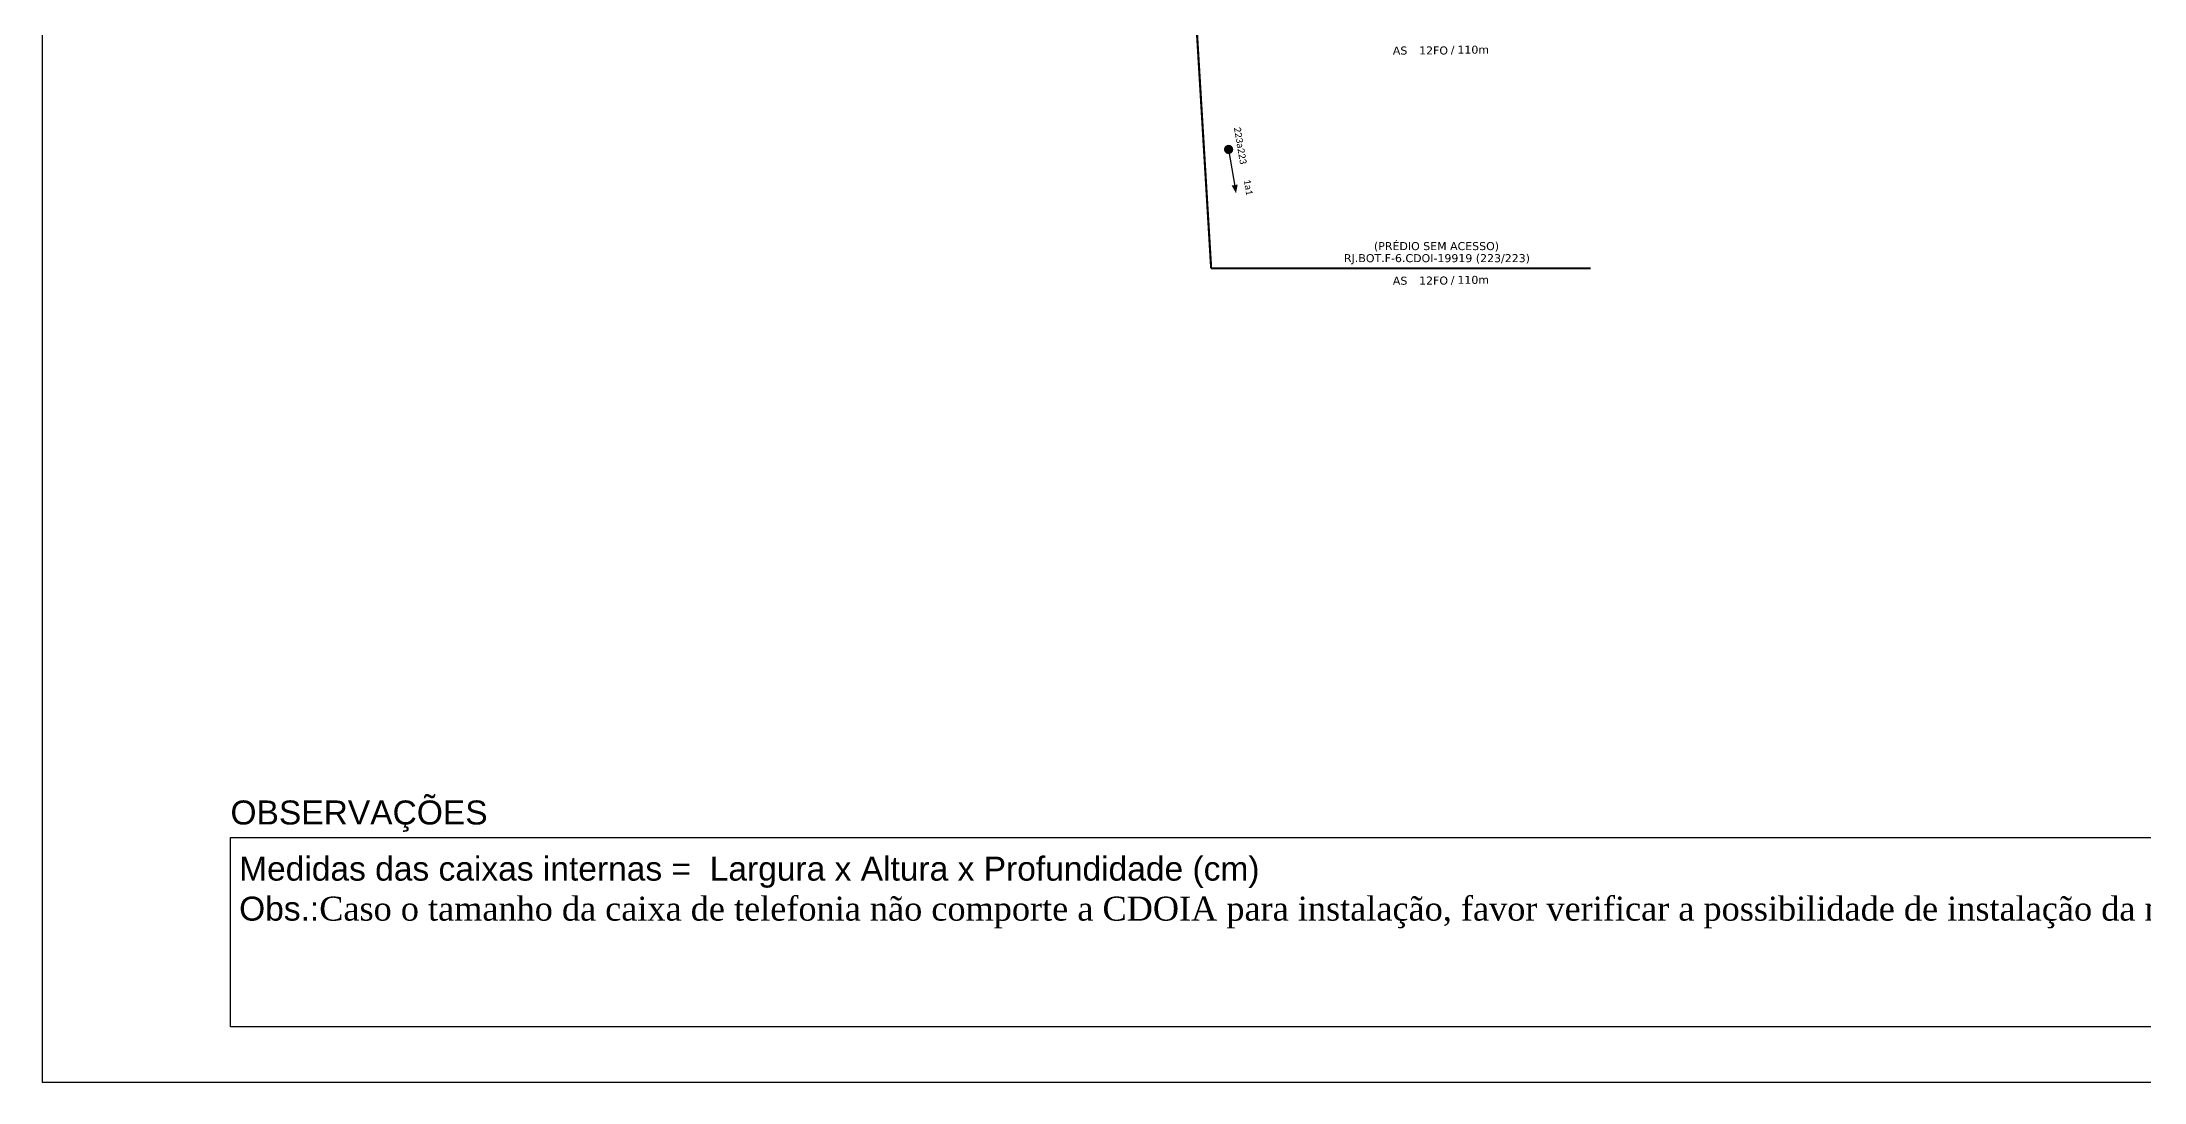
# Model space of a CAD drawing. Header units: metres. Extents: x -1286 to 438, y -500 to 94.
# Drawn here: x -1286.1 to -1023.4, y -499.8 to -369.8 of the extents above; entities that cross this region are included whole.
import ezdxf
from ezdxf.enums import TextEntityAlignment as Align

# ---------------------------------------------------------------- set-up
doc = ezdxf.new("R2010")
doc.units = ezdxf.units.M
doc.layers.add('40.1-ETIQUETAS', color=1, linetype='Continuous', lineweight=20)
for name, color, linetype in [('CAP a instalar', 1, 'Continuous'), ('SETA', 7, 'Continuous'), ('texto', 255, 'Continuous')]:
    doc.layers.add(name, color=color, linetype=linetype)
doc.styles.add('ARIAL', font='arial.ttf')
doc.styles.add('siredit', font='verdana.ttf')
doc.linetypes.add('FENCELINE1', pattern='A,0.25,-0.1,[133,ltypeshp.shx,S=0.1,R=0,X=-0.1,Y=0],-0.1,1', length=1.45)

msp = doc.modelspace()

# ---------------------------------------------------------------- linework, layer by layer
at = {"color": 0}
for p, q in [((-1262.5, -469.23), (-984.25, -469.23)), ((-1262.5, -492.93), (-1262.5, -469.23)), ((-984.25, -492.93), (-1262.5, -492.93))]:
    msp.add_line(p, q, dxfattribs=at)
msp.add_lwpolyline([(-1286.07, -499.81), (-445.07, -499.81), (-445.07, 94.19), (-1286.07, 94.19)], close=True)
at = {"color": 7, "const_width": 0.572}
msp.add_lwpolyline([(-1137.83, -382.92, 1), (-1137.73, -383.49, 1)], format="xyb", close=True, dxfattribs=at)
msp.add_lwpolyline([(-1137.83, -382.92, 1), (-1137.73, -383.49, 1)], format="xyb", close=True, dxfattribs=at)
at = {"layer": 'CAP a instalar', "color": 7, "linetype": 'FENCELINE1', "ltscale": 5, "const_width": 0.267}
for points in [[(-1151.19, -211.83), (-1139.96, -398.08)], [(-1092.53, -398.08), (-1139.96, -398.08)]]:
    msp.add_lwpolyline(points, dxfattribs=at)
at = {"layer": 'SETA', "color": 7}
msp.add_lwpolyline([(-1137.78, -383.2), (-1136.97, -388.05)], dxfattribs=at)
msp.add_lwpolyline([(-1137.78, -383.2), (-1136.97, -388.05)], dxfattribs=at)
msp.add_solid([(-1136.65, -387.6), (-1136.85, -388.69), (-1137.4, -387.72)], dxfattribs=at)
msp.add_solid([(-1136.65, -387.6), (-1136.85, -388.69), (-1137.4, -387.72)], dxfattribs=at)

# ---------------------------------------------------------------- texts
at = {"style": 'ARIAL'}
msp.add_text('OBSERVAÇÕES', height=3, dxfattribs=at).set_placement((-1262.52, -467.61))
at = {"insert": (-1261.44, -471.63), "char_height": 3, "width": 277.1819, "attachment_point": 1, "style": 'ARIAL'}
msp.add_mtext('Medidas das caixas internas =  Largura x Altura x Profundidade (cm)\\PObs.:{\\fTimes New Roman|b0|i0|c0|p16;Caso o tamanho da caixa de telefonia não comporte a CDOIA para instalação, favor verificar a possibilidade de instalação da mesma externamente a caixa}', dxfattribs=at)
at = {"layer": '40.1-ETIQUETAS', "color": 7, "linetype": 'FENCELINE1', "style": 'siredit'}
for s, p in [('AS ', (-1115.01, -370.84)), ('12FO', (-1110.36, -370.83)), ('AS ', (-1115.01, -399.62)), ('12FO', (-1110.36, -399.6))]:
    msp.add_text(s, height=1, dxfattribs=at).set_placement(p, align=Align.MIDDLE_RIGHT)
at = {"layer": '40.1-ETIQUETAS', "color": 7, "style": 'siredit'}
for p in [(-1109.55, -370.73), (-1109.55, -399.51)]:
    msp.add_text('/', height=1, dxfattribs=at).set_placement(p, align=Align.MIDDLE_RIGHT)
at = {"layer": '40.1-ETIQUETAS', "color": 7, "linetype": 'FENCELINE1', "style": 'siredit'}
for p in [(-1109.19, -370.73), (-1109.19, -399.51)]:
    msp.add_text('110m', height=1, dxfattribs=at).set_placement(p, align=Align.MIDDLE_LEFT)
for s, p in [('RJ.BOT.F-6.CDOI-19919 (223/223)', (-1111.74, -396.8)), ('(PRÉDIO SEM ACESSO)', (-1111.8, -395.29))]:
    msp.add_text(s, height=1, dxfattribs=at).set_placement(p, align=Align.MIDDLE_CENTER)
at = {"layer": 'texto', "color": 7, "char_height": 0.8573, "width": 14.4937, "attachment_point": 5, "rotation": 279.5411}
for s, insert in [('\\C7;\\fCalibri|b0|i0|c0|p34;223a223', (-1136.31, -382.73)), ('\\C7;\\fCalibri|b0|i0|c0|p34;1a1', (-1135.31, -387.94))]:
    msp.add_mtext(s, dxfattribs=dict(at, insert=insert))

doc.saveas('drawing.dxf')
